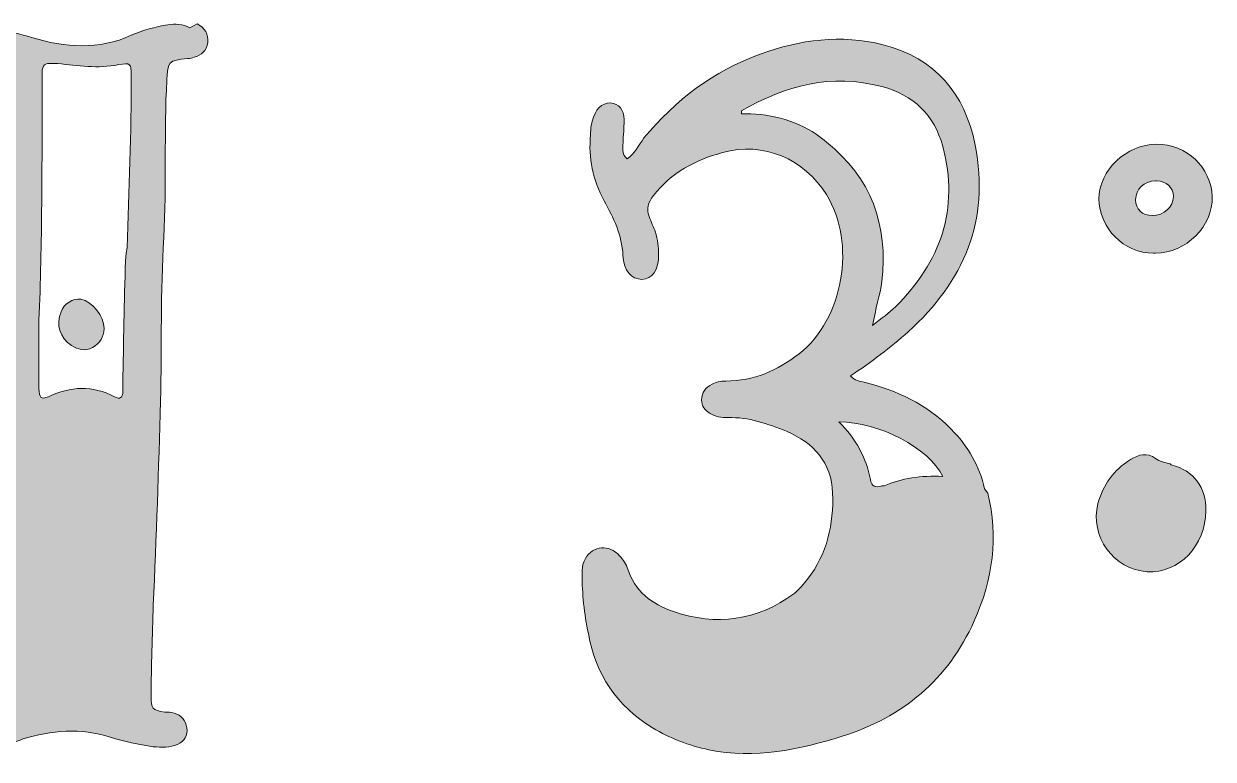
# Model space of a CAD drawing. Header units: inches. Extents: x 149 to 932, y -769 to -311.
# Drawn here: x 536 to 702.8, y -750 to -646.8 of the extents above; entities that cross this region are included whole.
import ezdxf

# ---------------------------------------------------------------- set-up
doc = ezdxf.new("R2010")
doc.units = ezdxf.units.IN
doc.header["$MEASUREMENT"] = 0
doc.layers.add('Layer 1', color=7, linetype='Continuous')

# ---------------------------------------------------------------- blocks, each defined once
blk = doc.blocks.new('block 4')
at = {"layer": 'Layer 1', "true_color": 0xffffff}
h = blk.add_hatch(color=7, dxfattribs=at)
h.dxf.hatch_style = 2
edge = h.paths.add_edge_path()
edge.add_spline(control_points=[(560.35, -646.82), (561.38, -647.41), (561.97, -648.29), (561.82, -649.46), (561.68, -650.64), (560.94, -651.22), (559.91, -651.52), (559.62, -651.67), (559.33, -651.67), (559.03, -651.67), (556.24, -651.96), (556.24, -652.11), (556.09, -654.75), (555.65, -662.1), (556.09, -669.45), (555.65, -676.8), (555.21, -684.44), (555.36, -692.08), (555.21, -699.72), (554.92, -709.27), (554.62, -718.83), (554.18, -728.38), (554.04, -732.64), (553.89, -736.9), (553.89, -741.16), (553.89, -742.93), (554.04, -743.08), (555.8, -743.37), (556.24, -743.37), (556.68, -743.37), (557.12, -743.52), (558.15, -743.81), (558.74, -744.55), (558.89, -745.57), (559.03, -746.6), (558.59, -747.48), (557.56, -747.92), (556.53, -748.36), (555.36, -748.36), (554.18, -748.22), (552.12, -747.92), (550.07, -747.48), (548.16, -746.89), (544.04, -745.57), (539.93, -745.87), (535.81, -747.19), (535.08, -747.48), (534.34, -747.63), (533.61, -747.92), (530.08, -749.25), (527.29, -748.07), (524.94, -745.42), (523.76, -744.1), (522.73, -742.63), (522, -740.87), (518.77, -733.08), (516.41, -725), (514.5, -716.77), (512.45, -707.8), (510.54, -698.69), (509.07, -689.58), (508.18, -683.7), (507.74, -677.68), (507.01, -671.8), (506.42, -667.1), (505.69, -662.39), (504.51, -657.69), (503.92, -659.31), (503.78, -660.92), (503.78, -662.54), (504.07, -674.89), (503.19, -687.23), (503.04, -699.57), (503.04, -705.75), (502.89, -711.92), (502.6, -718.09), (502.31, -725.59), (501.72, -733.08), (501.72, -740.58), (501.72, -742.93), (501.72, -742.93), (504.07, -743.22), (504.51, -743.22), (504.95, -743.22), (505.39, -743.37), (506.27, -743.66), (506.86, -744.4), (507.01, -745.42), (507.16, -746.45), (506.71, -747.19), (505.83, -747.63), (504.81, -748.22), (503.63, -748.36), (502.45, -748.22), (500.54, -747.92), (498.63, -747.63), (496.72, -747.04), (492.31, -745.57), (487.9, -745.87), (483.5, -747.34), (482.47, -747.63), (481.44, -747.92), (480.41, -748.22), (479.38, -748.51), (478.35, -748.66), (477.32, -748.51), (476.3, -748.22), (475.56, -747.48), (475.41, -746.31), (475.41, -745.28), (476, -744.4), (476.88, -744.25), (480.12, -743.96), (479.82, -741.75), (479.97, -739.4), (480.41, -729.55), (480.26, -719.56), (480.41, -709.57), (480.41, -707.07), (480.85, -704.57), (479.82, -702.07), (479.09, -700.31), (478.35, -698.69), (476.44, -697.81), (475.12, -697.08), (474.83, -695.9), (475.27, -694.87), (475.71, -693.7), (476.88, -693.26), (478.35, -693.7), (478.79, -693.84), (479.23, -693.99), (479.68, -694.14), (479.97, -694.28), (480.26, -694.43), (480.56, -694.14), (481, -693.55), (480.85, -692.81), (480.85, -692.08), (480.85, -680.03), (481.44, -667.98), (481.29, -655.93), (481.29, -655.34), (481.29, -654.75), (481.29, -654.16), (481.15, -652.4), (481, -652.25), (479.23, -651.81), (478.94, -651.81), (478.65, -651.81), (478.35, -651.81), (477.32, -651.52), (476.59, -650.93), (476.44, -649.76), (476.44, -648.73), (477.18, -647.85), (478.5, -647.55), (479.53, -647.26), (480.56, -647.26), (481.59, -647.55), (483.2, -647.85), (484.82, -648.29), (486.44, -648.73), (490.99, -650.05), (495.4, -650.35), (499.81, -648.43), (501.72, -647.55), (503.78, -647.11), (505.83, -646.96), (508.33, -646.82), (509.36, -647.55), (510.1, -649.9), (510.83, -652.25), (511.12, -654.75), (511.56, -657.1), (513.62, -667.1), (514.8, -677.24), (516.27, -687.38), (518.18, -700.31), (519.65, -713.39), (523.03, -726.17), (524.06, -730), (525.23, -733.82), (527.44, -737.2), (527.88, -737.78), (528.32, -738.37), (528.76, -738.96), (529.35, -739.55), (529.79, -740.72), (530.82, -740.43), (531.7, -740.14), (531.26, -738.96), (531.26, -738.22), (531.85, -729.41), (531.55, -720.59), (531.7, -711.77), (531.7, -710.6), (531.7, -709.42), (531.85, -708.24), (532.14, -705.9), (531.55, -703.69), (530.67, -701.49), (530.08, -700.31), (529.35, -699.28), (528.02, -698.69), (527.73, -698.55), (527.58, -698.4), (527.44, -698.25), (526.41, -697.52), (526.11, -696.49), (526.55, -695.46), (527, -694.43), (528.02, -693.99), (529.2, -694.14), (530.08, -694.28), (530.96, -695.31), (531.7, -694.58), (532.43, -693.84), (531.99, -692.67), (531.99, -691.64), (532.14, -679.88), (532.73, -668.13), (532.58, -656.37), (532.58, -655.63), (532.58, -654.9), (532.58, -654.16), (532.58, -652.84), (532.14, -652.11), (530.82, -652.11), (530.38, -652.11), (529.93, -651.96), (529.49, -651.81), (528.61, -651.52), (528.02, -650.78), (528.02, -649.76), (528.02, -648.88), (528.47, -648.29), (529.2, -647.85), (530.23, -647.41), (531.26, -647.41), (532.29, -647.55), (533.9, -647.85), (535.52, -648.29), (537.14, -648.73), (541.84, -650.2), (546.54, -650.49), (551.1, -648.43), (552.71, -647.7), (554.48, -647.26), (556.24, -646.96), (557.27, -646.82), (558.3, -646.82), (559.33, -647.41), (559.33, -647.41), (560.35, -646.82), (560.35, -646.82)], knot_values=[0, 0, 0, 0, 1, 1, 1, 2, 2, 2, 3, 3, 3, 4, 4, 4, 5, 5, 5, 6, 6, 6, 7, 7, 7, 8, 8, 8, 9, 9, 9, 10, 10, 10, 11, 11, 11, 12, 12, 12, 13, 13, 13, 14, 14, 14, 15, 15, 15, 16, 16, 16, 17, 17, 17, 18, 18, 18, 19, 19, 19, 20, 20, 20, 21, 21, 21, 22, 22, 22, 23, 23, 23, 24, 24, 24, 25, 25, 25, 26, 26, 26, 27, 27, 27, 28, 28, 28, 29, 29, 29, 30, 30, 30, 31, 31, 31, 32, 32, 32, 33, 33, 33, 34, 34, 34, 35, 35, 35, 36, 36, 36, 37, 37, 37, 38, 38, 38, 39, 39, 39, 40, 40, 40, 41, 41, 41, 42, 42, 42, 43, 43, 43, 44, 44, 44, 45, 45, 45, 46, 46, 46, 47, 47, 47, 48, 48, 48, 49, 49, 49, 50, 50, 50, 51, 51, 51, 52, 52, 52, 53, 53, 53, 54, 54, 54, 55, 55, 55, 56, 56, 56, 57, 57, 57, 58, 58, 58, 59, 59, 59, 60, 60, 60, 61, 61, 61, 62, 62, 62, 63, 63, 63, 64, 64, 64, 65, 65, 65, 66, 66, 66, 67, 67, 67, 68, 68, 68, 69, 69, 69, 70, 70, 70, 71, 71, 71, 72, 72, 72, 73, 73, 73, 74, 74, 74, 75, 75, 75, 76, 76, 76, 77, 77, 77, 78, 78, 78, 79, 79, 79, 80, 80, 80, 81, 81, 81, 82, 82, 82, 83, 83, 83, 84, 84, 84, 85, 85, 85, 85], degree=3, periodic=1)
edge = h.paths.add_edge_path()
edge.add_spline(control_points=[(498.63, -679), (498.93, -670.92), (499.22, -662.84), (499.22, -654.75), (499.22, -653.14), (499.07, -652.99), (497.46, -653.28), (494.52, -653.87), (491.72, -653.43), (488.93, -653.14), (488.64, -653.14), (488.35, -653.14), (488.05, -653.14), (487.17, -652.99), (486.73, -653.43), (486.73, -654.31), (486.73, -654.75), (486.73, -655.19), (486.73, -655.63), (486.73, -667.1), (486.73, -678.56), (486.29, -689.14), (486.29, -692.81), (486.29, -695.75), (486.29, -698.69), (486.29, -700.02), (486.58, -700.31), (487.61, -699.87), (490.7, -698.4), (493.78, -698.25), (496.87, -699.87), (497.6, -700.31), (498.04, -700.02), (498.04, -699.13), (498.04, -698.4), (498.04, -697.66), (498.04, -696.93), (498.19, -691.2), (498.19, -685.47), (498.49, -679.73), (498.49, -679.73), (498.63, -679), (498.63, -679)], knot_values=[0, 0, 0, 0, 1, 1, 1, 2, 2, 2, 3, 3, 3, 4, 4, 4, 5, 5, 5, 6, 6, 6, 7, 7, 7, 8, 8, 8, 9, 9, 9, 10, 10, 10, 11, 11, 11, 12, 12, 12, 13, 13, 13, 14, 14, 14, 14], degree=3, periodic=1)
edge = h.paths.add_edge_path()
edge.add_spline(control_points=[(492.9, -685.61), (494.37, -685.91), (495.84, -687.97), (495.84, -689.58), (495.84, -690.76), (495.25, -691.64), (494.37, -692.23), (493.34, -692.81), (492.31, -692.67), (491.29, -692.08), (489.67, -691.05), (488.93, -689.14), (489.52, -687.38), (489.96, -686.06), (491.29, -685.17), (492.46, -685.47), (492.46, -685.47), (492.9, -685.61), (492.9, -685.61)], knot_values=[0, 0, 0, 0, 1, 1, 1, 2, 2, 2, 3, 3, 3, 4, 4, 4, 5, 5, 5, 6, 6, 6, 6], degree=3, periodic=1)
edge = h.paths.add_edge_path()
edge.add_spline(control_points=[(550.51, -678.27), (550.8, -670.18), (551.1, -662.1), (551.1, -654.02), (551.1, -652.4), (550.95, -652.25), (549.33, -652.55), (546.39, -653.14), (543.6, -652.69), (540.81, -652.4), (540.52, -652.4), (540.22, -652.4), (539.93, -652.4), (539.05, -652.25), (538.6, -652.69), (538.6, -653.58), (538.6, -654.02), (538.6, -654.46), (538.6, -654.9), (538.6, -666.36), (538.6, -677.83), (538.16, -688.4), (538.16, -692.08), (538.16, -695.02), (538.16, -697.96), (538.16, -699.28), (538.46, -699.57), (539.49, -699.13), (542.57, -697.66), (545.66, -697.52), (548.75, -699.13), (549.48, -699.57), (549.92, -699.28), (549.92, -698.4), (549.92, -697.66), (549.92, -696.93), (549.92, -696.2), (550.07, -690.46), (550.07, -684.73), (550.36, -679), (550.36, -679), (550.51, -678.27), (550.51, -678.27)], knot_values=[0, 0, 0, 0, 1, 1, 1, 2, 2, 2, 3, 3, 3, 4, 4, 4, 5, 5, 5, 6, 6, 6, 7, 7, 7, 8, 8, 8, 9, 9, 9, 10, 10, 10, 11, 11, 11, 12, 12, 12, 13, 13, 13, 14, 14, 14, 14], degree=3, periodic=1)
edge = h.paths.add_edge_path()
edge.add_spline(control_points=[(547.28, -689.58), (547.28, -690.76), (546.69, -691.64), (545.66, -692.23), (544.63, -692.81), (543.6, -692.52), (542.72, -691.93), (541.1, -690.9), (540.52, -688.99), (541.25, -687.23), (541.69, -686.06), (542.87, -685.32), (544.04, -685.47), (545.66, -685.76), (547.28, -687.82), (547.28, -689.58)], knot_values=[0, 0, 0, 0, 1, 1, 1, 2, 2, 2, 3, 3, 3, 4, 4, 4, 5, 5, 5, 5], degree=3, periodic=1)
h = blk.add_hatch(color=7, dxfattribs=at)
h.dxf.hatch_style = 2
edge = h.paths.add_edge_path()
edge.add_spline(control_points=[(671.16, -712.65), (672.63, -718.83), (671.9, -724.71), (669.25, -730.58), (665.58, -738.81), (659.26, -744.1), (650.74, -746.75), (644.71, -748.66), (638.54, -749.98), (632.07, -748.66), (629.28, -748.07), (626.63, -747.04), (624.14, -745.57), (619.14, -742.49), (616.2, -738.08), (615.17, -732.35), (614.58, -729.55), (614.29, -726.76), (614.29, -723.97), (614.29, -723.38), (614.29, -722.79), (614.58, -722.21), (615.47, -720.15), (617.67, -719.71), (619.29, -721.18), (619.88, -721.77), (620.32, -722.35), (620.61, -723.09), (621.64, -726.47), (624.14, -728.23), (627.08, -729.26), (633.1, -731.32), (638.83, -730.58), (643.97, -726.76), (644.71, -726.17), (645.3, -725.44), (645.89, -724.71), (648.68, -721.18), (649.56, -716.91), (649.41, -712.65), (649.27, -708.39), (646.77, -705.6), (642.95, -703.98), (640.3, -702.96), (637.66, -701.93), (634.72, -702.07), (633.83, -702.07), (632.95, -701.93), (632.22, -701.49), (631.49, -701.04), (631.04, -700.46), (631.04, -699.57), (631.04, -698.55), (631.63, -697.81), (632.51, -697.37), (633.1, -697.08), (633.69, -696.93), (634.42, -696.93), (638.39, -696.93), (641.62, -695.46), (644.71, -693.11), (650.88, -688.26), (652.79, -677.68), (648.53, -670.77), (645.44, -665.78), (639.71, -663.28), (633.98, -664.89), (630.16, -665.92), (626.78, -667.69), (624.28, -670.92), (623.55, -671.95), (623.25, -672.68), (623.69, -673.86), (623.99, -674.59), (624.28, -675.33), (624.58, -676.06), (624.87, -677.09), (625.02, -678.12), (625.02, -679.15), (625.02, -681.35), (624.14, -682.67), (622.67, -682.67), (621.2, -682.67), (620.17, -681.5), (620.02, -679.29), (619.88, -676.5), (618.7, -674), (617.38, -671.65), (615.76, -668.72), (615.17, -665.63), (615.47, -662.39), (615.47, -661.51), (615.61, -660.63), (615.91, -659.9), (616.35, -658.43), (617.52, -657.69), (618.7, -657.99), (619.73, -658.28), (620.32, -659.31), (620.17, -660.78), (620.17, -661.81), (620.02, -662.84), (620.02, -663.86), (620.02, -664.45), (619.88, -665.19), (620.61, -665.78), (621.64, -665.04), (622.23, -663.86), (622.96, -662.84), (627.37, -657.55), (632.66, -653.43), (639.27, -651.08), (644.86, -649.02), (650.59, -648.29), (656.47, -649.76), (663.81, -651.67), (667.93, -656.52), (669.4, -663.86), (671.46, -674.45), (667.78, -682.97), (660, -690.02), (657.5, -692.23), (654.85, -694.28), (651.91, -696.2), (652.5, -696.93), (653.23, -696.93), (653.82, -697.08), (658.38, -698.25), (662.64, -700.16), (666.02, -703.69), (668.37, -706.04), (669.99, -708.83), (670.72, -712.07), (670.72, -712.07), (671.16, -712.65), (671.16, -712.65)], knot_values=[0, 0, 0, 0, 1, 1, 1, 2, 2, 2, 3, 3, 3, 4, 4, 4, 5, 5, 5, 6, 6, 6, 7, 7, 7, 8, 8, 8, 9, 9, 9, 10, 10, 10, 11, 11, 11, 12, 12, 12, 13, 13, 13, 14, 14, 14, 15, 15, 15, 16, 16, 16, 17, 17, 17, 18, 18, 18, 19, 19, 19, 20, 20, 20, 21, 21, 21, 22, 22, 22, 23, 23, 23, 24, 24, 24, 25, 25, 25, 26, 26, 26, 27, 27, 27, 28, 28, 28, 29, 29, 29, 30, 30, 30, 31, 31, 31, 32, 32, 32, 33, 33, 33, 34, 34, 34, 35, 35, 35, 36, 36, 36, 37, 37, 37, 38, 38, 38, 39, 39, 39, 40, 40, 40, 41, 41, 41, 42, 42, 42, 43, 43, 43, 44, 44, 44, 45, 45, 45, 45], degree=3, periodic=1)
edge = h.paths.add_edge_path()
edge.add_spline(control_points=[(648.53, -663.42), (654.85, -668.42), (657.2, -675.03), (656.32, -682.97), (656.03, -684.88), (655.44, -686.79), (655, -689.14), (656.32, -688.11), (657.35, -687.38), (658.23, -686.5), (664.55, -680.18), (667.2, -672.83), (664.84, -664.01), (663.67, -659.6), (660.73, -656.81), (656.32, -655.63), (649.27, -653.72), (642.8, -655.49), (636.63, -659.02), (636.63, -659.16), (636.63, -659.31), (636.63, -659.46), (637.07, -659.46), (637.51, -659.46), (637.95, -659.46), (641.77, -659.6), (645.3, -660.78), (648.24, -663.13), (648.24, -663.13), (648.53, -663.42), (648.53, -663.42)], knot_values=[0, 0, 0, 0, 1, 1, 1, 2, 2, 2, 3, 3, 3, 4, 4, 4, 5, 5, 5, 6, 6, 6, 7, 7, 7, 8, 8, 8, 9, 9, 9, 10, 10, 10, 10], degree=3, periodic=1)
edge = h.paths.add_edge_path()
edge.add_spline(control_points=[(656.61, -711.63), (659.11, -710.6), (661.76, -710.16), (664.84, -710.3), (662.93, -706.34), (655.88, -702.66), (650.3, -702.66), (652.65, -705.01), (654.12, -707.66), (654.7, -710.74), (654.85, -711.77), (655.44, -711.92), (656.32, -711.63), (656.32, -711.63), (656.61, -711.63), (656.61, -711.63)], knot_values=[0, 0, 0, 0, 1, 1, 1, 2, 2, 2, 3, 3, 3, 4, 4, 4, 5, 5, 5, 5], degree=3, periodic=1)
h = blk.add_hatch(color=7, dxfattribs=at)
h.dxf.hatch_style = 2
edge = h.paths.add_edge_path()
edge.add_spline(control_points=[(696.88, -708.69), (700.11, -709.57), (701.73, -711.77), (701.73, -715.15), (701.73, -720), (697.91, -723.97), (693.5, -723.68), (688.8, -723.38), (685.42, -718.68), (686.59, -714.12), (687.33, -711.48), (688.8, -709.42), (691.15, -707.95), (692.32, -707.22), (693.5, -706.92), (694.67, -707.8), (695.26, -708.24), (696, -708.39), (696.73, -708.54), (696.73, -708.54), (696.88, -708.69), (696.88, -708.69)], knot_values=[0, 0, 0, 0, 1, 1, 1, 2, 2, 2, 3, 3, 3, 4, 4, 4, 5, 5, 5, 6, 6, 6, 7, 7, 7, 7], degree=3, periodic=1)
edge = h.paths.add_edge_path()
edge.add_spline(control_points=[(694.38, -679), (690.27, -679), (686.74, -675.47), (686.74, -671.36), (686.74, -667.39), (690.56, -663.72), (694.82, -663.72), (699.08, -663.72), (702.46, -666.95), (702.61, -671.06), (702.76, -675.18), (698.94, -679), (694.67, -679), (694.67, -679), (694.38, -679), (694.38, -679)], knot_values=[0, 0, 0, 0, 1, 1, 1, 2, 2, 2, 3, 3, 3, 4, 4, 4, 5, 5, 5, 5], degree=3, periodic=1)
edge = h.paths.add_edge_path()
edge.add_spline(control_points=[(694.67, -668.86), (693.06, -668.86), (691.88, -670.04), (691.88, -671.51), (691.88, -672.83), (692.77, -673.71), (694.23, -673.71), (695.85, -673.71), (697.17, -672.53), (697.17, -671.06), (697.17, -669.74), (696.14, -668.86), (694.82, -668.86), (694.82, -668.86), (694.67, -668.86), (694.67, -668.86)], knot_values=[0, 0, 0, 0, 1, 1, 1, 2, 2, 2, 3, 3, 3, 4, 4, 4, 5, 5, 5, 5], degree=3, periodic=1)
at = {"layer": 'Layer 1', "lineweight": 0}
for points, knots in [([(560.35, -646.82), (561.38, -647.41), (561.97, -648.29), (561.82, -649.46), (561.68, -650.64), (560.94, -651.22), (559.91, -651.52), (559.62, -651.67), (559.33, -651.67), (559.03, -651.67), (556.24, -651.96), (556.24, -652.11), (556.09, -654.75), (555.65, -662.1), (556.09, -669.45), (555.65, -676.8), (555.21, -684.44), (555.36, -692.08), (555.21, -699.72), (554.92, -709.27), (554.62, -718.83), (554.18, -728.38), (554.04, -732.64), (553.89, -736.9), (553.89, -741.16), (553.89, -742.93), (554.04, -743.08), (555.8, -743.37), (556.24, -743.37), (556.68, -743.37), (557.12, -743.52), (558.15, -743.81), (558.74, -744.55), (558.89, -745.57), (559.03, -746.6), (558.59, -747.48), (557.56, -747.92), (556.53, -748.36), (555.36, -748.36), (554.18, -748.22), (552.12, -747.92), (550.07, -747.48), (548.16, -746.89), (544.04, -745.57), (539.93, -745.87), (535.81, -747.19), (535.08, -747.48), (534.34, -747.63), (533.61, -747.92), (530.08, -749.25), (527.29, -748.07), (524.94, -745.42), (523.76, -744.1), (522.73, -742.63), (522, -740.87), (518.77, -733.08), (516.41, -725), (514.5, -716.77), (512.45, -707.8), (510.54, -698.69), (509.07, -689.58), (508.18, -683.7), (507.74, -677.68), (507.01, -671.8), (506.42, -667.1), (505.69, -662.39), (504.51, -657.69), (503.92, -659.31), (503.78, -660.92), (503.78, -662.54), (504.07, -674.89), (503.19, -687.23), (503.04, -699.57), (503.04, -705.75), (502.89, -711.92), (502.6, -718.09), (502.31, -725.59), (501.72, -733.08), (501.72, -740.58), (501.72, -742.93), (501.72, -742.93), (504.07, -743.22), (504.51, -743.22), (504.95, -743.22), (505.39, -743.37), (506.27, -743.66), (506.86, -744.4), (507.01, -745.42), (507.16, -746.45), (506.71, -747.19), (505.83, -747.63), (504.81, -748.22), (503.63, -748.36), (502.45, -748.22), (500.54, -747.92), (498.63, -747.63), (496.72, -747.04), (492.31, -745.57), (487.9, -745.87), (483.5, -747.34), (482.47, -747.63), (481.44, -747.92), (480.41, -748.22), (479.38, -748.51), (478.35, -748.66), (477.32, -748.51), (476.3, -748.22), (475.56, -747.48), (475.41, -746.31), (475.41, -745.28), (476, -744.4), (476.88, -744.25), (480.12, -743.96), (479.82, -741.75), (479.97, -739.4), (480.41, -729.55), (480.26, -719.56), (480.41, -709.57), (480.41, -707.07), (480.85, -704.57), (479.82, -702.07), (479.09, -700.31), (478.35, -698.69), (476.44, -697.81), (475.12, -697.08), (474.83, -695.9), (475.27, -694.87), (475.71, -693.7), (476.88, -693.26), (478.35, -693.7), (478.79, -693.84), (479.23, -693.99), (479.68, -694.14), (479.97, -694.28), (480.26, -694.43), (480.56, -694.14), (481, -693.55), (480.85, -692.81), (480.85, -692.08), (480.85, -680.03), (481.44, -667.98), (481.29, -655.93), (481.29, -655.34), (481.29, -654.75), (481.29, -654.16), (481.15, -652.4), (481, -652.25), (479.23, -651.81), (478.94, -651.81), (478.65, -651.81), (478.35, -651.81), (477.32, -651.52), (476.59, -650.93), (476.44, -649.76), (476.44, -648.73), (477.18, -647.85), (478.5, -647.55), (479.53, -647.26), (480.56, -647.26), (481.59, -647.55), (483.2, -647.85), (484.82, -648.29), (486.44, -648.73), (490.99, -650.05), (495.4, -650.35), (499.81, -648.43), (501.72, -647.55), (503.78, -647.11), (505.83, -646.96), (508.33, -646.82), (509.36, -647.55), (510.1, -649.9), (510.83, -652.25), (511.12, -654.75), (511.56, -657.1), (513.62, -667.1), (514.8, -677.24), (516.27, -687.38), (518.18, -700.31), (519.65, -713.39), (523.03, -726.17), (524.06, -730), (525.23, -733.82), (527.44, -737.2), (527.88, -737.78), (528.32, -738.37), (528.76, -738.96), (529.35, -739.55), (529.79, -740.72), (530.82, -740.43), (531.7, -740.14), (531.26, -738.96), (531.26, -738.22), (531.85, -729.41), (531.55, -720.59), (531.7, -711.77), (531.7, -710.6), (531.7, -709.42), (531.85, -708.24), (532.14, -705.9), (531.55, -703.69), (530.67, -701.49), (530.08, -700.31), (529.35, -699.28), (528.02, -698.69), (527.73, -698.55), (527.58, -698.4), (527.44, -698.25), (526.41, -697.52), (526.11, -696.49), (526.55, -695.46), (527, -694.43), (528.02, -693.99), (529.2, -694.14), (530.08, -694.28), (530.96, -695.31), (531.7, -694.58), (532.43, -693.84), (531.99, -692.67), (531.99, -691.64), (532.14, -679.88), (532.73, -668.13), (532.58, -656.37), (532.58, -655.63), (532.58, -654.9), (532.58, -654.16), (532.58, -652.84), (532.14, -652.11), (530.82, -652.11), (530.38, -652.11), (529.93, -651.96), (529.49, -651.81), (528.61, -651.52), (528.02, -650.78), (528.02, -649.76), (528.02, -648.88), (528.47, -648.29), (529.2, -647.85), (530.23, -647.41), (531.26, -647.41), (532.29, -647.55), (533.9, -647.85), (535.52, -648.29), (537.14, -648.73), (541.84, -650.2), (546.54, -650.49), (551.1, -648.43), (552.71, -647.7), (554.48, -647.26), (556.24, -646.96), (557.27, -646.82), (558.3, -646.82), (559.33, -647.41), (559.33, -647.41), (560.35, -646.82), (560.35, -646.82)], [0, 0, 0, 0, 1, 1, 1, 2, 2, 2, 3, 3, 3, 4, 4, 4, 5, 5, 5, 6, 6, 6, 7, 7, 7, 8, 8, 8, 9, 9, 9, 10, 10, 10, 11, 11, 11, 12, 12, 12, 13, 13, 13, 14, 14, 14, 15, 15, 15, 16, 16, 16, 17, 17, 17, 18, 18, 18, 19, 19, 19, 20, 20, 20, 21, 21, 21, 22, 22, 22, 23, 23, 23, 24, 24, 24, 25, 25, 25, 26, 26, 26, 27, 27, 27, 28, 28, 28, 29, 29, 29, 30, 30, 30, 31, 31, 31, 32, 32, 32, 33, 33, 33, 34, 34, 34, 35, 35, 35, 36, 36, 36, 37, 37, 37, 38, 38, 38, 39, 39, 39, 40, 40, 40, 41, 41, 41, 42, 42, 42, 43, 43, 43, 44, 44, 44, 45, 45, 45, 46, 46, 46, 47, 47, 47, 48, 48, 48, 49, 49, 49, 50, 50, 50, 51, 51, 51, 52, 52, 52, 53, 53, 53, 54, 54, 54, 55, 55, 55, 56, 56, 56, 57, 57, 57, 58, 58, 58, 59, 59, 59, 60, 60, 60, 61, 61, 61, 62, 62, 62, 63, 63, 63, 64, 64, 64, 65, 65, 65, 66, 66, 66, 67, 67, 67, 68, 68, 68, 69, 69, 69, 70, 70, 70, 71, 71, 71, 72, 72, 72, 73, 73, 73, 74, 74, 74, 75, 75, 75, 76, 76, 76, 77, 77, 77, 78, 78, 78, 79, 79, 79, 80, 80, 80, 81, 81, 81, 82, 82, 82, 83, 83, 83, 84, 84, 84, 85, 85, 85, 85]), ([(671.16, -712.65), (672.63, -718.83), (671.9, -724.71), (669.25, -730.58), (665.58, -738.81), (659.26, -744.1), (650.74, -746.75), (644.71, -748.66), (638.54, -749.98), (632.07, -748.66), (629.28, -748.07), (626.63, -747.04), (624.14, -745.57), (619.14, -742.49), (616.2, -738.08), (615.17, -732.35), (614.58, -729.55), (614.29, -726.76), (614.29, -723.97), (614.29, -723.38), (614.29, -722.79), (614.58, -722.21), (615.47, -720.15), (617.67, -719.71), (619.29, -721.18), (619.88, -721.77), (620.32, -722.35), (620.61, -723.09), (621.64, -726.47), (624.14, -728.23), (627.08, -729.26), (633.1, -731.32), (638.83, -730.58), (643.97, -726.76), (644.71, -726.17), (645.3, -725.44), (645.89, -724.71), (648.68, -721.18), (649.56, -716.91), (649.41, -712.65), (649.27, -708.39), (646.77, -705.6), (642.95, -703.98), (640.3, -702.96), (637.66, -701.93), (634.72, -702.07), (633.83, -702.07), (632.95, -701.93), (632.22, -701.49), (631.49, -701.04), (631.04, -700.46), (631.04, -699.57), (631.04, -698.55), (631.63, -697.81), (632.51, -697.37), (633.1, -697.08), (633.69, -696.93), (634.42, -696.93), (638.39, -696.93), (641.62, -695.46), (644.71, -693.11), (650.88, -688.26), (652.79, -677.68), (648.53, -670.77), (645.44, -665.78), (639.71, -663.28), (633.98, -664.89), (630.16, -665.92), (626.78, -667.69), (624.28, -670.92), (623.55, -671.95), (623.25, -672.68), (623.69, -673.86), (623.99, -674.59), (624.28, -675.33), (624.58, -676.06), (624.87, -677.09), (625.02, -678.12), (625.02, -679.15), (625.02, -681.35), (624.14, -682.67), (622.67, -682.67), (621.2, -682.67), (620.17, -681.5), (620.02, -679.29), (619.88, -676.5), (618.7, -674), (617.38, -671.65), (615.76, -668.72), (615.17, -665.63), (615.47, -662.39), (615.47, -661.51), (615.61, -660.63), (615.91, -659.9), (616.35, -658.43), (617.52, -657.69), (618.7, -657.99), (619.73, -658.28), (620.32, -659.31), (620.17, -660.78), (620.17, -661.81), (620.02, -662.84), (620.02, -663.86), (620.02, -664.45), (619.88, -665.19), (620.61, -665.78), (621.64, -665.04), (622.23, -663.86), (622.96, -662.84), (627.37, -657.55), (632.66, -653.43), (639.27, -651.08), (644.86, -649.02), (650.59, -648.29), (656.47, -649.76), (663.81, -651.67), (667.93, -656.52), (669.4, -663.86), (671.46, -674.45), (667.78, -682.97), (660, -690.02), (657.5, -692.23), (654.85, -694.28), (651.91, -696.2), (652.5, -696.93), (653.23, -696.93), (653.82, -697.08), (658.38, -698.25), (662.64, -700.16), (666.02, -703.69), (668.37, -706.04), (669.99, -708.83), (670.72, -712.07), (670.72, -712.07), (671.16, -712.65), (671.16, -712.65)], [0, 0, 0, 0, 1, 1, 1, 2, 2, 2, 3, 3, 3, 4, 4, 4, 5, 5, 5, 6, 6, 6, 7, 7, 7, 8, 8, 8, 9, 9, 9, 10, 10, 10, 11, 11, 11, 12, 12, 12, 13, 13, 13, 14, 14, 14, 15, 15, 15, 16, 16, 16, 17, 17, 17, 18, 18, 18, 19, 19, 19, 20, 20, 20, 21, 21, 21, 22, 22, 22, 23, 23, 23, 24, 24, 24, 25, 25, 25, 26, 26, 26, 27, 27, 27, 28, 28, 28, 29, 29, 29, 30, 30, 30, 31, 31, 31, 32, 32, 32, 33, 33, 33, 34, 34, 34, 35, 35, 35, 36, 36, 36, 37, 37, 37, 38, 38, 38, 39, 39, 39, 40, 40, 40, 41, 41, 41, 42, 42, 42, 43, 43, 43, 44, 44, 44, 45, 45, 45, 45]), ([(550.51, -678.27), (550.8, -670.18), (551.1, -662.1), (551.1, -654.02), (551.1, -652.4), (550.95, -652.25), (549.33, -652.55), (546.39, -653.14), (543.6, -652.69), (540.81, -652.4), (540.52, -652.4), (540.22, -652.4), (539.93, -652.4), (539.05, -652.25), (538.6, -652.69), (538.6, -653.58), (538.6, -654.02), (538.6, -654.46), (538.6, -654.9), (538.6, -666.36), (538.6, -677.83), (538.16, -688.4), (538.16, -692.08), (538.16, -695.02), (538.16, -697.96), (538.16, -699.28), (538.46, -699.57), (539.49, -699.13), (542.57, -697.66), (545.66, -697.52), (548.75, -699.13), (549.48, -699.57), (549.92, -699.28), (549.92, -698.4), (549.92, -697.66), (549.92, -696.93), (549.92, -696.2), (550.07, -690.46), (550.07, -684.73), (550.36, -679), (550.36, -679), (550.51, -678.27), (550.51, -678.27)], [0, 0, 0, 0, 1, 1, 1, 2, 2, 2, 3, 3, 3, 4, 4, 4, 5, 5, 5, 6, 6, 6, 7, 7, 7, 8, 8, 8, 9, 9, 9, 10, 10, 10, 11, 11, 11, 12, 12, 12, 13, 13, 13, 14, 14, 14, 14]), ([(648.53, -663.42), (654.85, -668.42), (657.2, -675.03), (656.32, -682.97), (656.03, -684.88), (655.44, -686.79), (655, -689.14), (656.32, -688.11), (657.35, -687.38), (658.23, -686.5), (664.55, -680.18), (667.2, -672.83), (664.84, -664.01), (663.67, -659.6), (660.73, -656.81), (656.32, -655.63), (649.27, -653.72), (642.8, -655.49), (636.63, -659.02), (636.63, -659.16), (636.63, -659.31), (636.63, -659.46), (637.07, -659.46), (637.51, -659.46), (637.95, -659.46), (641.77, -659.6), (645.3, -660.78), (648.24, -663.13), (648.24, -663.13), (648.53, -663.42), (648.53, -663.42)], [0, 0, 0, 0, 1, 1, 1, 2, 2, 2, 3, 3, 3, 4, 4, 4, 5, 5, 5, 6, 6, 6, 7, 7, 7, 8, 8, 8, 9, 9, 9, 10, 10, 10, 10]), ([(694.38, -679), (690.27, -679), (686.74, -675.47), (686.74, -671.36), (686.74, -667.39), (690.56, -663.72), (694.82, -663.72), (699.08, -663.72), (702.46, -666.95), (702.61, -671.06), (702.76, -675.18), (698.94, -679), (694.67, -679), (694.67, -679), (694.38, -679), (694.38, -679)], [0, 0, 0, 0, 1, 1, 1, 2, 2, 2, 3, 3, 3, 4, 4, 4, 5, 5, 5, 5]), ([(694.67, -668.86), (693.06, -668.86), (691.88, -670.04), (691.88, -671.51), (691.88, -672.83), (692.77, -673.71), (694.23, -673.71), (695.85, -673.71), (697.17, -672.53), (697.17, -671.06), (697.17, -669.74), (696.14, -668.86), (694.82, -668.86), (694.82, -668.86), (694.67, -668.86), (694.67, -668.86)], [0, 0, 0, 0, 1, 1, 1, 2, 2, 2, 3, 3, 3, 4, 4, 4, 5, 5, 5, 5]), ([(547.28, -689.58), (547.28, -690.76), (546.69, -691.64), (545.66, -692.23), (544.63, -692.81), (543.6, -692.52), (542.72, -691.93), (541.1, -690.9), (540.52, -688.99), (541.25, -687.23), (541.69, -686.06), (542.87, -685.32), (544.04, -685.47), (545.66, -685.76), (547.28, -687.82), (547.28, -689.58)], [0, 0, 0, 0, 1, 1, 1, 2, 2, 2, 3, 3, 3, 4, 4, 4, 5, 5, 5, 5]), ([(656.61, -711.63), (659.11, -710.6), (661.76, -710.16), (664.84, -710.3), (662.93, -706.34), (655.88, -702.66), (650.3, -702.66), (652.65, -705.01), (654.12, -707.66), (654.7, -710.74), (654.85, -711.77), (655.44, -711.92), (656.32, -711.63), (656.32, -711.63), (656.61, -711.63), (656.61, -711.63)], [0, 0, 0, 0, 1, 1, 1, 2, 2, 2, 3, 3, 3, 4, 4, 4, 5, 5, 5, 5]), ([(696.88, -708.69), (700.11, -709.57), (701.73, -711.77), (701.73, -715.15), (701.73, -720), (697.91, -723.97), (693.5, -723.68), (688.8, -723.38), (685.42, -718.68), (686.59, -714.12), (687.33, -711.48), (688.8, -709.42), (691.15, -707.95), (692.32, -707.22), (693.5, -706.92), (694.67, -707.8), (695.26, -708.24), (696, -708.39), (696.73, -708.54), (696.73, -708.54), (696.88, -708.69), (696.88, -708.69)], [0, 0, 0, 0, 1, 1, 1, 2, 2, 2, 3, 3, 3, 4, 4, 4, 5, 5, 5, 6, 6, 6, 7, 7, 7, 7])]:
    blk.add_open_spline(points, degree=3, knots=knots, dxfattribs=at)
blk = doc.blocks.new('block 2')
at = {"layer": 'Layer 1'}
blk.add_blockref('block 4', (0, 0), dxfattribs=at)

msp = doc.modelspace()

# ---------------------------------------------------------------- block references
at = {"layer": 'Layer 1'}
msp.add_blockref('block 2', (0, 0), dxfattribs=at)

doc.saveas('drawing.dxf')
